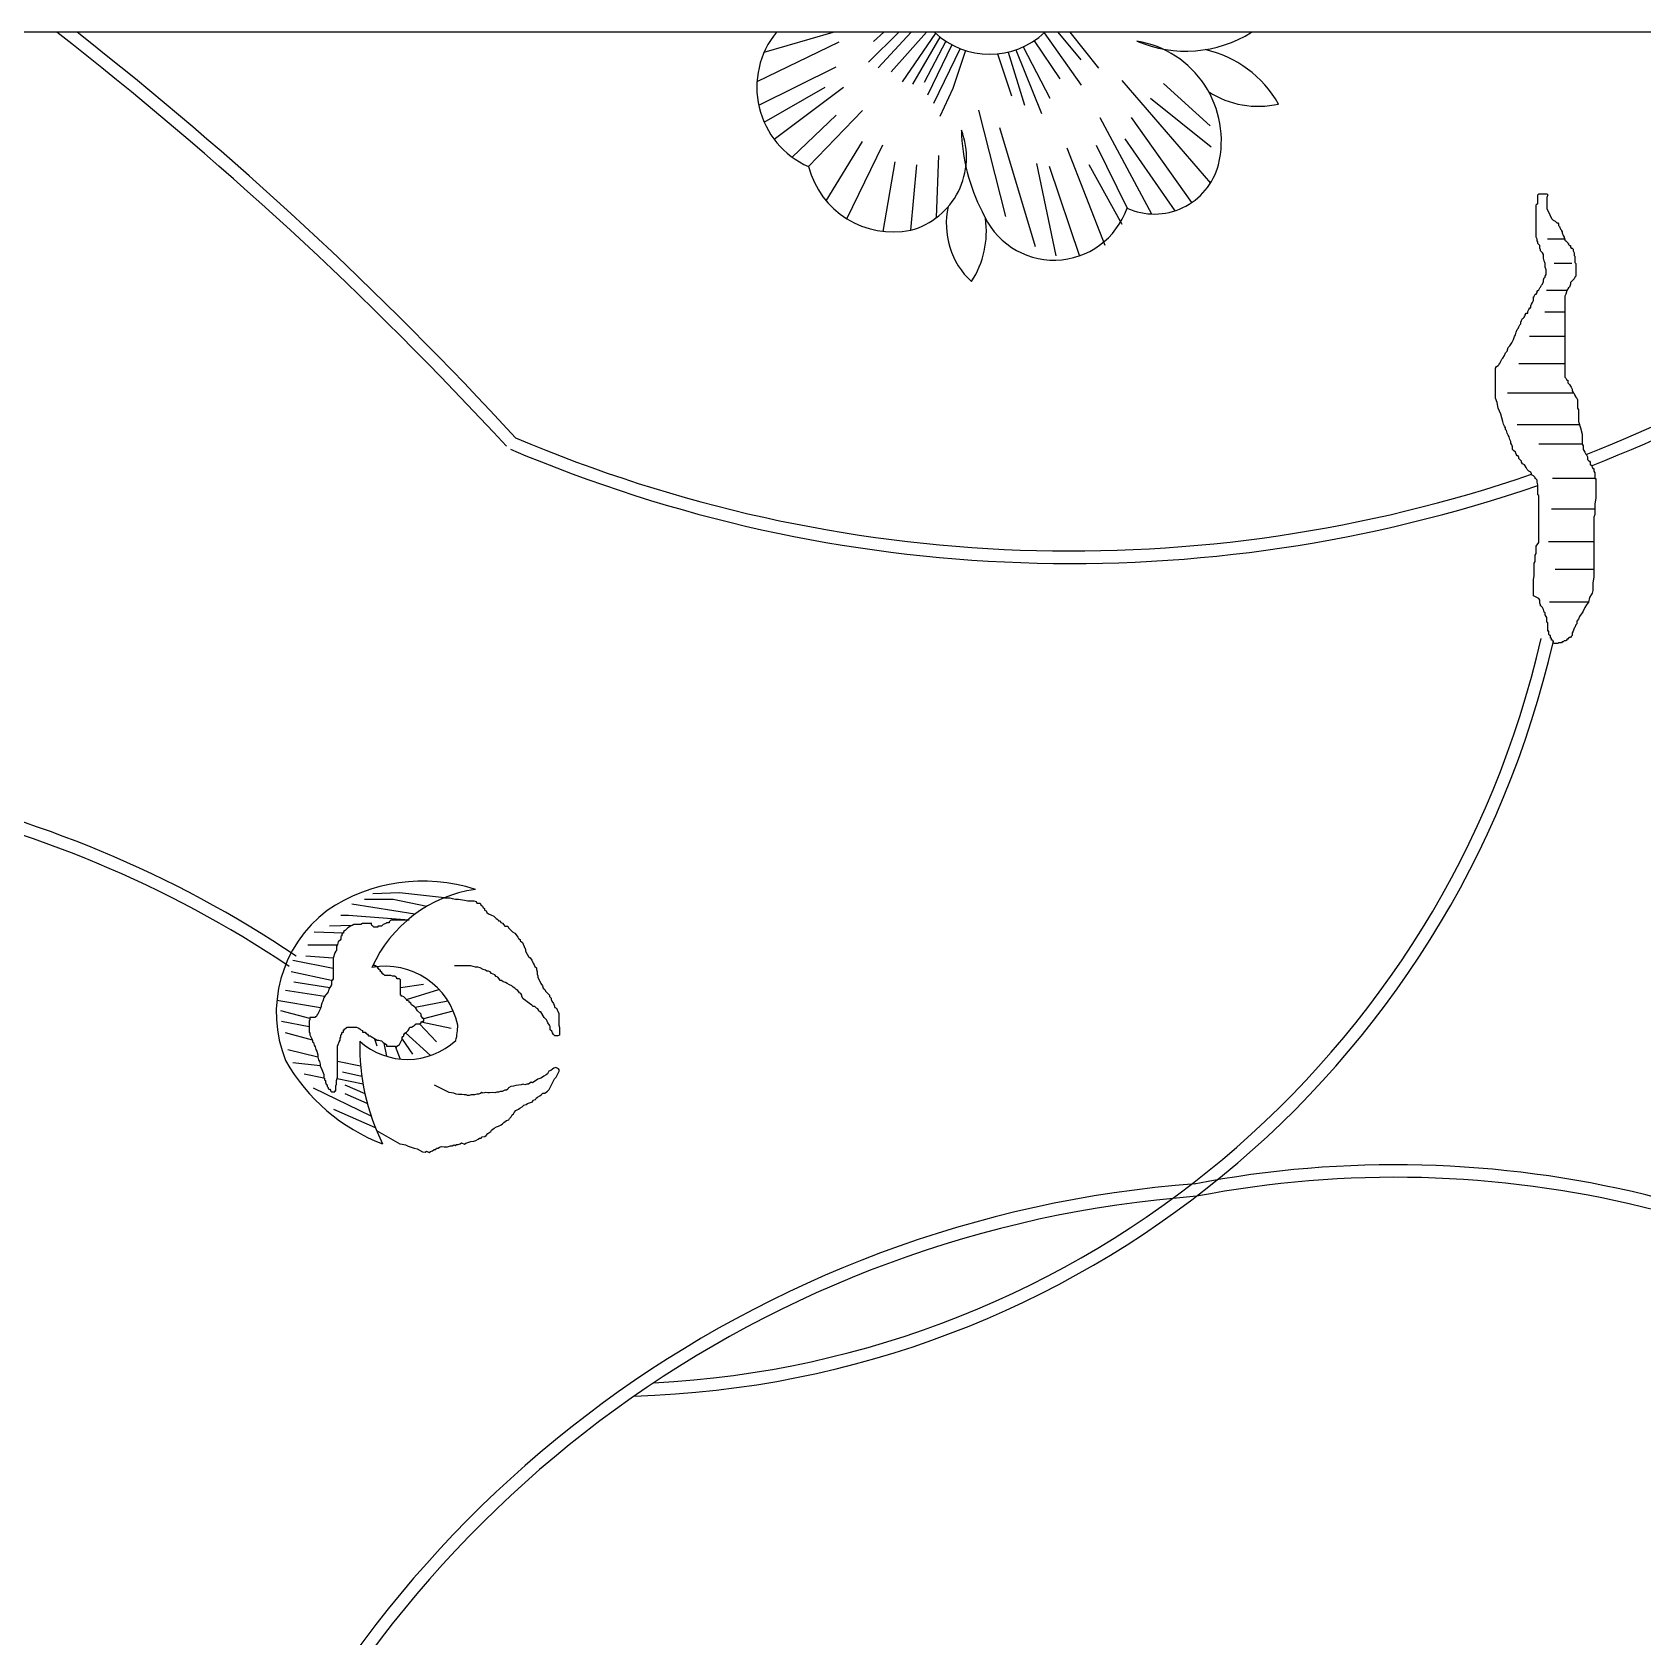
# Model space of a CAD drawing. Header units: millimetres. Extents: x 14385 to 129787, y 107826 to 186798.
# Drawn here: x 29721 to 30049.3, y 119612 to 119939.1 of the extents above; entities that cross this region are included whole.
import ezdxf

# ---------------------------------------------------------------- set-up
doc = ezdxf.new("R2010")
doc.units = ezdxf.units.MM
doc.header["$LTSCALE"] = 1000

msp = doc.modelspace()

# ---------------------------------------------------------------- linework, layer by layer
at = {"color": 251, "linetype": 'Continuous', "ltscale": 10}
for p, q in [((29870.26, 119935.11), (29884.28, 119939.15)), ((29897.68, 119939.15), (29891.5, 119933.04)), ((29894.64, 119939.15), (29892.51, 119937.28)), ((29900.21, 119939.15), (29893.49, 119931.88)), ((29903.3, 119939.15), (29896.15, 119931.06)), ((29905.14, 119938.96), (29898.37, 119929.05)), ((29927.32, 119939.02), (29934.86, 119928.32)), ((29930.08, 119939.15), (29934.8, 119933.55)), ((29932.55, 119939.15), (29938.39, 119931.8)), ((29868.78, 119929.1), (29885.54, 119937.16)), ((29906.07, 119938.17), (29900.49, 119928.55)), ((29907.26, 119937.32), (29902.85, 119928.87)), ((29908.49, 119936.59), (29903.53, 119926.3)), ((29910.2, 119935.81), (29904.74, 119924.63)), ((29911.26, 119935.43), (29908.67, 119927.66)), ((29921.52, 119935.56), (29926.78, 119922.6)), ((29923.06, 119936.18), (29928.45, 119925.73)), ((29925.26, 119937.41), (29930.54, 119929.63)), ((29869.12, 119924.28), (29884.91, 119932.08)), ((29917.79, 119934.74), (29920.68, 119926.2)), ((29920, 119935.11), (29923.29, 119924.29)), ((29943.17, 119929.28), (29961.22, 119908.38)), ((29870.22, 119920.84), (29882.69, 119927.93)), ((29872.25, 119917.35), (29886.44, 119927.93)), ((29908.67, 119927.66), (29906.07, 119921.93)), ((29948.99, 119925.71), (29961.37, 119915.75)), ((29951.61, 119928.71), (29961.18, 119920.07)), ((29875.96, 119913.67), (29884.91, 119922.25)), ((29879.26, 119911.75), (29890.3, 119923.2)), ((29913.9, 119923.27), (29919.44, 119901.58)), ((29918.21, 119919.7), (29925.5, 119895.46)), ((29938.67, 119921.76), (29949.21, 119902.09)), ((29945.04, 119921.76), (29957.37, 119904.4)), ((29882.87, 119904.79), (29890.3, 119916.85)), ((29887.11, 119901.11), (29894.42, 119916.22)), ((29937.91, 119916.13), (29944.2, 119903.29)), ((29943.73, 119917.44), (29953.94, 119902.73)), ((29894.52, 119898.53), (29896.95, 119912.73)), ((29905.4, 119901.37), (29905.83, 119914)), ((29931.91, 119915.57), (29939.7, 119895.75)), ((29900.12, 119898.77), (29901.39, 119912.1)), ((29925.72, 119912.37), (29929.71, 119893.57)), ((29928.35, 119911.81), (29934.54, 119893.46)), ((29936.41, 119912.18), (29943.16, 119899.99)), ((30027.96, 119905.98), (30028.15, 119906.17)), ((30027.96, 119904.14), (30027.96, 119905.98)), ((30028.15, 119906.17), (30029.8, 119906.17)), ((30029.8, 119906.17), (30029.99, 119905.98)), ((30029.99, 119905.98), (30029.8, 119905.43)), ((30027.6, 119903.96), (30027.78, 119904.14)), ((30027.6, 119897.33), (30027.6, 119903.96)), ((30027.78, 119904.14), (30027.96, 119904.14)), ((30029.8, 119905.43), (30029.8, 119903.22)), ((30029.8, 119903.22), (30030.36, 119901.93)), ((30030.36, 119901.93), (30030.72, 119901.19)), ((30030.72, 119901.19), (30031.09, 119900.83)), ((30031.09, 119900.83), (30031.46, 119900.64)), ((30031.46, 119900.64), (30031.83, 119900.27)), ((30031.83, 119900.27), (30032.01, 119900.27)), ((30032.01, 119900.27), (30032.19, 119900.09)), ((30032.19, 119900.09), (30032.19, 119899.72)), ((30032.19, 119899.72), (30032.38, 119899.54)), ((30032.38, 119899.54), (30032.56, 119898.99)), ((30027.78, 119896.96), (30027.6, 119897.33)), ((30027.78, 119896.59), (30027.78, 119896.96)), ((30027.96, 119896.41), (30027.78, 119896.59)), ((30027.96, 119896.04), (30027.96, 119896.41)), ((30028.33, 119895.67), (30027.96, 119896.04)), ((30033.48, 119896.96), (30029.94, 119896.96)), ((30032.56, 119898.99), (30032.75, 119898.8)), ((30032.75, 119898.8), (30032.75, 119898.62)), ((30032.75, 119898.62), (30032.93, 119898.43)), ((30032.93, 119898.43), (30032.93, 119898.25)), ((30032.93, 119898.25), (30033.11, 119897.7)), ((30033.11, 119897.7), (30033.3, 119897.33)), ((30033.3, 119897.33), (30033.3, 119897.14)), ((30033.3, 119897.14), (30033.48, 119896.96)), ((30033.48, 119896.96), (30033.48, 119896.78)), ((30033.48, 119896.78), (30033.67, 119896.59)), ((30033.67, 119896.59), (30033.85, 119896.41)), ((30033.85, 119896.41), (30034.03, 119896.22)), ((30034.03, 119896.22), (30034.03, 119896.04)), ((30034.03, 119896.04), (30034.22, 119896.04)), ((30034.22, 119896.04), (30034.22, 119895.86)), ((30028.33, 119895.12), (30028.33, 119895.67)), ((30028.52, 119894.75), (30028.33, 119895.12)), ((30028.52, 119894.57), (30028.52, 119894.75)), ((30028.7, 119894.38), (30028.52, 119894.57)), ((30028.88, 119894.2), (30028.7, 119894.38)), ((30029.07, 119893.83), (30028.88, 119894.2)), ((30029.07, 119893.09), (30029.07, 119893.83)), ((30029.25, 119892.54), (30029.07, 119893.09)), ((30034.22, 119895.86), (30034.4, 119895.67)), ((30034.4, 119895.67), (30034.59, 119895.67)), ((30034.59, 119895.67), (30034.59, 119895.3)), ((30034.59, 119895.3), (30034.77, 119895.12)), ((30034.77, 119895.12), (30034.95, 119895.12)), ((30034.95, 119895.12), (30035.14, 119894.94)), ((30035.14, 119894.94), (30035.14, 119894.57)), ((30035.14, 119894.57), (30035.32, 119894.2)), ((30035.32, 119894.2), (30035.32, 119893.65)), ((30035.32, 119893.65), (30035.51, 119893.46)), ((30035.51, 119893.46), (30035.51, 119892.17)), ((30029.44, 119891.99), (30029.25, 119892.54)), ((30029.44, 119891.25), (30029.44, 119891.99)), ((30029.62, 119890.7), (30029.44, 119891.25)), ((30029.44, 119889.41), (30029.62, 119889.78)), ((30029.44, 119889.23), (30029.44, 119889.41)), ((30029.62, 119889.78), (30029.62, 119890.7)), ((30034.86, 119891.98), (30031.3, 119891.98)), ((30035.51, 119892.17), (30035.69, 119891.99)), ((30035.69, 119889.41), (30035.51, 119889.23)), ((30035.69, 119891.99), (30035.69, 119889.41)), ((30027.78, 119886.28), (30027.96, 119886.47)), ((30027.78, 119886.1), (30027.78, 119886.28)), ((30027.96, 119886.47), (30028.15, 119886.65)), ((30028.15, 119886.65), (30028.33, 119887.02)), ((30028.33, 119887.02), (30028.52, 119887.2)), ((30028.52, 119887.2), (30028.7, 119887.57)), ((30028.7, 119887.57), (30028.88, 119887.76)), ((30028.88, 119887.76), (30029.07, 119888.31)), ((30029.07, 119888.68), (30029.25, 119889.04)), ((30029.07, 119888.31), (30029.07, 119888.68)), ((30029.25, 119889.04), (30029.44, 119889.23)), ((30033.85, 119886.47), (30029.74, 119886.47)), ((30033.85, 119886.47), (30033.67, 119885.73)), ((30034.22, 119887.02), (30033.85, 119886.47)), ((30034.4, 119887.2), (30034.22, 119887.02)), ((30034.59, 119887.76), (30034.4, 119887.2)), ((30035.14, 119888.68), (30034.59, 119888.12)), ((30034.59, 119888.12), (30034.59, 119887.76)), ((30035.32, 119888.86), (30035.14, 119888.68)), ((30035.51, 119889.23), (30035.32, 119888.86)), ((30026.12, 119882.6), (30026.31, 119882.97)), ((30026.31, 119882.97), (30026.49, 119882.97)), ((30026.49, 119883.34), (30026.68, 119883.71)), ((30026.49, 119882.97), (30026.49, 119883.34)), ((30026.68, 119883.71), (30026.86, 119884.07)), ((30026.86, 119884.07), (30027.04, 119884.44)), ((30027.04, 119884.44), (30027.04, 119885.18)), ((30027.04, 119885.18), (30027.23, 119885.18)), ((30027.23, 119885.36), (30027.41, 119885.73)), ((30027.23, 119885.18), (30027.23, 119885.36)), ((30027.41, 119885.73), (30027.6, 119885.73)), ((30027.6, 119885.73), (30027.78, 119886.1)), ((30033.67, 119885.73), (30033.48, 119885.36)), ((30033.48, 119885.36), (30033.48, 119868.79)), ((30024.29, 119879.47), (30024.47, 119879.66)), ((30024.47, 119880.02), (30024.65, 119880.39)), ((30024.47, 119879.66), (30024.47, 119880.02)), ((30024.65, 119880.39), (30024.84, 119880.76)), ((30024.84, 119880.76), (30025.02, 119880.94)), ((30025.02, 119880.94), (30025.21, 119881.13)), ((30025.21, 119881.13), (30025.21, 119881.31)), ((30025.21, 119881.31), (30025.39, 119881.31)), ((30025.39, 119881.5), (30025.57, 119881.86)), ((30025.39, 119881.31), (30025.39, 119881.5)), ((30025.57, 119881.86), (30025.94, 119881.86)), ((30025.94, 119882.23), (30026.12, 119882.6)), ((30025.94, 119881.86), (30025.94, 119882.23)), ((30033.48, 119882.04), (30029.35, 119882.04)), ((30022.63, 119875.79), (30023, 119876.53)), ((30023, 119876.53), (30023.18, 119877.08)), ((30023.18, 119877.08), (30023.37, 119877.45)), ((30023.37, 119877.45), (30023.55, 119878)), ((30023.55, 119878), (30023.73, 119878.55)), ((30023.73, 119878.55), (30023.92, 119878.73)), ((30023.92, 119878.73), (30024.1, 119879.1)), ((30024.1, 119879.1), (30024.29, 119879.47)), ((30033.48, 119877.08), (30026.24, 119877.08)), ((30020.79, 119872.66), (30021.16, 119873.21)), ((30021.16, 119873.21), (30021.34, 119873.76)), ((30021.34, 119873.76), (30021.71, 119874.13)), ((30021.71, 119874.13), (30021.89, 119874.87)), ((30021.89, 119874.87), (30022.26, 119875.24)), ((30022.26, 119875.24), (30022.63, 119875.79)), ((30019.32, 119870.63), (30019.5, 119871)), ((30019.32, 119864.56), (30019.32, 119870.63)), ((30019.5, 119871), (30019.87, 119871.19)), ((30019.87, 119871.19), (30020.05, 119871.37)), ((30020.05, 119871.56), (30020.24, 119871.74)), ((30020.05, 119871.37), (30020.05, 119871.56)), ((30020.24, 119871.74), (30020.42, 119872.11)), ((30020.42, 119872.11), (30020.61, 119872.48)), ((30020.61, 119872.48), (30020.79, 119872.66)), ((30033.48, 119871.51), (30024.1, 119871.51)), ((30033.48, 119868.79), (30033.67, 119868.61)), ((30033.67, 119868.61), (30033.85, 119868.24)), ((30033.85, 119868.24), (30034.03, 119868.24)), ((30034.03, 119868.24), (30034.03, 119867.69)), ((30034.03, 119867.69), (30034.22, 119867.51)), ((30034.22, 119867.51), (30034.4, 119867.32)), ((30034.4, 119867.32), (30034.59, 119866.95)), ((30034.59, 119866.95), (30034.77, 119866.77)), ((30034.77, 119866.77), (30034.95, 119866.4)), ((30019.69, 119863.64), (30019.32, 119864.56)), ((30019.87, 119862.53), (30019.69, 119863.64)), ((30035.23, 119865.57), (30021.76, 119865.57)), ((30034.95, 119866.4), (30034.95, 119866.03)), ((30034.95, 119866.03), (30035.14, 119865.66)), ((30035.14, 119865.66), (30035.32, 119865.48)), ((30035.32, 119865.48), (30035.51, 119865.11)), ((30035.51, 119865.11), (30035.69, 119864.74)), ((30035.69, 119864.74), (30035.87, 119864.56)), ((30035.87, 119864.56), (30036.06, 119864.19)), ((30036.06, 119864.19), (30036.06, 119862.53)), ((30020.42, 119861.25), (30019.87, 119862.53)), ((30020.79, 119859.77), (30020.42, 119861.25)), ((30036.06, 119862.53), (30036.24, 119862.17)), ((30036.24, 119862.17), (30036.24, 119859.77)), ((30020.97, 119859.22), (30020.79, 119859.77)), ((30021.16, 119858.85), (30020.97, 119859.22)), ((30021.34, 119858.48), (30021.16, 119858.85)), ((30021.34, 119858.12), (30021.34, 119858.48)), ((30021.53, 119857.93), (30021.34, 119858.12)), ((30021.71, 119857.38), (30021.53, 119857.93)), ((30021.89, 119857.01), (30021.71, 119857.38)), ((30022.08, 119856.64), (30021.89, 119857.01)), ((30022.26, 119856.09), (30022.08, 119856.64)), ((30036.43, 119859.13), (30023.71, 119859.13)), ((30036.24, 119859.77), (30036.61, 119858.48)), ((30036.61, 119858.48), (30036.98, 119857.2)), ((30036.98, 119857.2), (30036.98, 119855.17)), ((30022.45, 119855.72), (30022.26, 119856.09)), ((30022.45, 119855.35), (30022.45, 119855.72)), ((30022.63, 119854.99), (30022.45, 119855.35)), ((30022.81, 119854.62), (30022.63, 119854.99)), ((30022.81, 119854.07), (30022.81, 119854.62)), ((30023, 119853.88), (30022.81, 119854.07)), ((30023.37, 119853.51), (30023, 119853.88)), ((30023.55, 119853.15), (30023.37, 119853.51)), ((30036.98, 119855.17), (30028.18, 119855.17)), ((30036.98, 119855.17), (30037.16, 119854.8)), ((30037.16, 119854.8), (30037.16, 119854.07)), ((30037.16, 119854.07), (30037.34, 119853.88)), ((30037.34, 119853.88), (30037.53, 119853.51)), ((30037.53, 119853.51), (30037.71, 119853.15)), ((30023.73, 119852.78), (30023.55, 119853.15)), ((30023.92, 119852.78), (30023.73, 119852.78)), ((30024.1, 119852.41), (30023.92, 119852.78)), ((30024.1, 119852.23), (30024.1, 119852.41)), ((30024.29, 119852.04), (30024.1, 119852.23)), ((30024.47, 119851.86), (30024.29, 119852.04)), ((30024.65, 119851.67), (30024.47, 119851.86)), ((30024.65, 119851.49), (30024.65, 119851.67)), ((30024.84, 119851.12), (30024.65, 119851.49)), ((30025.21, 119850.94), (30024.84, 119851.12)), ((30025.39, 119850.75), (30025.21, 119850.94)), ((30025.57, 119850.38), (30025.39, 119850.75)), ((30025.76, 119850.02), (30025.57, 119850.38)), ((30026.12, 119849.65), (30025.76, 119850.02)), ((30037.71, 119853.15), (30037.9, 119852.96)), ((30037.9, 119852.96), (30038.08, 119852.59)), ((30038.08, 119852.59), (30038.08, 119852.04)), ((30038.08, 119852.04), (30038.26, 119851.86)), ((30038.26, 119851.86), (30038.45, 119851.67)), ((30038.45, 119851.67), (30038.63, 119851.49)), ((30038.63, 119851.49), (30038.63, 119850.94)), ((30038.63, 119850.94), (30038.82, 119850.94)), ((30038.82, 119850.94), (30039, 119850.57)), ((30039, 119850.57), (30039.18, 119850.2)), ((30039.18, 119850.2), (30039.37, 119850.2)), ((30039.37, 119850.2), (30039.37, 119849.65)), ((30026.49, 119849.46), (30026.12, 119849.65)), ((30026.68, 119849.1), (30026.49, 119849.46)), ((30026.68, 119848.91), (30026.68, 119849.1)), ((30027.04, 119848.73), (30026.68, 119848.91)), ((30027.23, 119848.54), (30027.04, 119848.73)), ((30027.41, 119848.36), (30027.23, 119848.54)), ((30027.41, 119848.18), (30027.41, 119848.36)), ((30027.6, 119847.99), (30027.41, 119848.18)), ((30027.78, 119847.81), (30027.6, 119847.99)), ((30027.78, 119847.44), (30027.78, 119847.81)), ((30027.96, 119846.89), (30027.78, 119847.44)), ((30027.96, 119844.86), (30027.96, 119846.89)), ((30039.55, 119848.18), (30030.91, 119848.18)), ((30039.37, 119849.65), (30039.55, 119849.28)), ((30039.55, 119849.28), (30039.55, 119848.18)), ((30039.55, 119848.18), (30039.74, 119848.18)), ((30039.74, 119848.18), (30039.74, 119844.12)), ((30028.15, 119844.68), (30027.96, 119844.86)), ((30028.15, 119835.1), (30028.15, 119844.68)), ((30039.74, 119844.12), (30039.55, 119843.02)), ((30039.55, 119841.92), (30030.72, 119841.92)), ((30039.55, 119840.81), (30039.37, 119840.26)), ((30039.37, 119840.26), (30039.37, 119828.11)), ((30039.55, 119843.02), (30039.55, 119840.81)), ((30027.6, 119834.37), (30028.15, 119835.1)), ((30027.6, 119832.9), (30027.6, 119834.37)), ((30039.37, 119835.27), (30030.13, 119835.27)), ((30027.23, 119830.87), (30027.41, 119831.24)), ((30027.23, 119828.29), (30027.23, 119830.87)), ((30027.41, 119832.53), (30027.6, 119832.9)), ((30027.41, 119831.24), (30027.41, 119832.53)), ((30027.04, 119827.56), (30027.23, 119828.29)), ((30027.04, 119824.24), (30027.04, 119827.56)), ((30039.37, 119829.61), (30031.49, 119829.61)), ((30039.37, 119828.11), (30039.18, 119826.82)), ((30028.15, 119823.69), (30027.04, 119824.24)), ((30038.45, 119823.87), (30038.26, 119822.95)), ((30038.82, 119824.43), (30038.45, 119823.87)), ((30039, 119824.79), (30038.82, 119824.43)), ((30039.18, 119825.35), (30039, 119824.79)), ((30039.18, 119826.82), (30039.18, 119825.35)), ((30028.33, 119823.32), (30028.15, 119823.69)), ((30028.33, 119822.77), (30028.33, 119823.32)), ((30028.52, 119822.4), (30028.33, 119822.77)), ((30028.52, 119822.22), (30028.52, 119822.4)), ((30028.7, 119822.03), (30028.52, 119822.22)), ((30028.88, 119821.85), (30028.7, 119822.03)), ((30029.07, 119821.48), (30028.88, 119821.85)), ((30029.25, 119820.93), (30029.07, 119821.48)), ((30029.44, 119820.74), (30029.25, 119820.93)), ((30029.44, 119820.38), (30029.44, 119820.74)), ((30038.26, 119822.95), (30030.33, 119822.95)), ((30036.98, 119820.74), (30036.43, 119820.01)), ((30037.16, 119821.11), (30036.98, 119820.74)), ((30037.53, 119821.85), (30037.16, 119821.11)), ((30037.9, 119822.4), (30037.53, 119821.85)), ((30038.26, 119822.95), (30037.9, 119822.4)), ((30029.62, 119820.01), (30029.44, 119820.38)), ((30029.8, 119819.82), (30029.62, 119820.01)), ((30029.8, 119818.9), (30029.8, 119819.82)), ((30029.99, 119818.72), (30029.8, 119818.9)), ((30029.99, 119817.06), (30029.99, 119818.72)), ((30035.32, 119817.62), (30035.14, 119817.06)), ((30035.51, 119817.8), (30035.32, 119817.62)), ((30035.69, 119818.35), (30035.51, 119817.8)), ((30035.87, 119818.54), (30035.69, 119818.35)), ((30036.24, 119819.46), (30035.87, 119819.09)), ((30035.87, 119819.09), (30035.87, 119818.54)), ((30036.43, 119820.01), (30036.24, 119819.46)), ((30030.17, 119817.06), (30029.99, 119817.06)), ((30030.17, 119816.33), (30030.17, 119817.06)), ((30030.36, 119816.14), (30030.17, 119816.33)), ((30030.54, 119816.14), (30030.36, 119816.14)), ((30030.54, 119815.59), (30030.54, 119816.14)), ((30030.72, 119815.59), (30030.54, 119815.59)), ((30030.72, 119815.22), (30030.72, 119815.59)), ((30030.91, 119815.22), (30030.72, 119815.22)), ((30031.09, 119815.04), (30030.91, 119815.22)), ((30031.09, 119814.67), (30031.09, 119815.04)), ((30031.27, 119814.49), (30031.09, 119814.67)), ((30032.01, 119814.49), (30031.27, 119814.49)), ((30032.19, 119814.67), (30032.01, 119814.49)), ((30032.75, 119814.67), (30032.19, 119814.67)), ((30032.93, 119814.85), (30032.75, 119814.67)), ((30033.11, 119814.85), (30032.93, 119814.85)), ((30033.3, 119815.04), (30033.11, 119814.85)), ((30033.67, 119815.04), (30033.3, 119815.04)), ((30033.85, 119815.22), (30033.67, 119815.04)), ((30034.03, 119815.41), (30033.85, 119815.41)), ((30033.85, 119815.41), (30033.85, 119815.22)), ((30034.22, 119815.59), (30034.03, 119815.41)), ((30034.4, 119815.77), (30034.22, 119815.59)), ((30034.59, 119815.77), (30034.4, 119815.77)), ((30034.77, 119815.96), (30034.59, 119815.77)), ((30034.95, 119816.14), (30034.77, 119815.96)), ((30035.14, 119817.06), (30034.95, 119816.69)), ((30034.95, 119816.69), (30034.95, 119816.14)), ((29799.05, 119759.32), (29786.21, 119761.38)), ((29794.61, 119762.3), (29788.74, 119762.3)), ((29795.87, 119763.69), (29790.47, 119763.46)), ((29801.45, 119760.9), (29794.61, 119762.3)), ((29805.08, 119762.69), (29795.87, 119763.69)), ((29785.52, 119759.08), (29783.91, 119759.08)), ((29797.84, 119758.11), (29785.52, 119759.08)), ((29784.49, 119755.47), (29778.51, 119755.63)), ((29786.24, 119757.05), (29781.61, 119756.9)), ((29783.17, 119753.01), (29777.24, 119752.98)), ((29782.38, 119748.26), (29774.14, 119749.87)), ((29782.38, 119750.37), (29776.78, 119750.8)), ((29782.03, 119745.8), (29773.79, 119747.57)), ((29781.68, 119744.3), (29774.37, 119745.5)), ((29796.08, 119744.39), (29800.82, 119745.04)), ((29779.83, 119740.26), (29770.9, 119741.74)), ((29780.62, 119742.54), (29772.65, 119743.77)), ((29797.31, 119741.93), (29803.95, 119744)), ((29799.07, 119740.35), (29805.75, 119741.68)), ((29777.64, 119738.06), (29771.73, 119739.63)), ((29800.83, 119738.06), (29806.84, 119739.62)), ((29777.46, 119736.39), (29771.84, 119737.45)), ((29778.16, 119733.66), (29772.65, 119735.14)), ((29797.14, 119735.16), (29802.25, 119730.52)), ((29799.95, 119737), (29803.46, 119733.3)), ((29800.3, 119737.36), (29806.45, 119736.06)), ((29790.81, 119733.93), (29791.27, 119732.5)), ((29792.74, 119733.05), (29793.26, 119730.36)), ((29795.03, 119732.43), (29796.03, 119729.8)), ((29796.43, 119733.84), (29798.52, 119730.77)), ((29779.22, 119730.19), (29773.11, 119731.69)), ((29779.74, 119728.39), (29774.14, 119729.04)), ((29787.98, 119728.31), (29783.26, 119729.27)), ((29780.45, 119725.93), (29776.44, 119726.74)), ((29788.47, 119724.7), (29783.17, 119725.75)), ((29788.22, 119726.27), (29784.26, 119727.09)), ((29790.13, 119718.15), (29778.39, 119723.86)), ((29788.87, 119722.71), (29784.83, 119724.44)), ((29789.34, 119720.76), (29784.83, 119722.71)), ((29791, 119715.77), (29782.53, 119719.49))]:
    msp.add_line(p, q, dxfattribs=at)
at = {"color": 252}
msp.add_lwpolyline([(29549.67, 117854.15), (30509.67, 117854.15), (30509.67, 119939.15), (29549.67, 119939.15)], close=True, dxfattribs=at)
at = {"color": 251, "linetype": 'Continuous', "ltscale": 10}
for points in [[(29805.08, 119762.69), (29806.19, 119762.69), (29806.66, 119762.53), (29807.29, 119762.37), (29807.92, 119762.37), (29809.17, 119762.21), (29809.8, 119762.06), (29811.06, 119762.06), (29811.53, 119761.9), (29811.69, 119761.58), (29812.32, 119761.58), (29812.48, 119761.27), (29812.79, 119760.95), (29812.95, 119760.64), (29813.26, 119760.48), (29813.26, 119760.17), (29813.58, 119760.01), (29813.73, 119759.69), (29814.05, 119759.38), (29814.52, 119759.22), (29815.15, 119758.91), (29815.62, 119758.44), (29815.94, 119758.28), (29816.09, 119757.96), (29816.41, 119757.96), (29816.57, 119757.65), (29816.88, 119757.49), (29817.19, 119757.18), (29817.35, 119756.86), (29817.98, 119756.86), (29818.14, 119756.55), (29818.61, 119756.07), (29818.92, 119755.76), (29819.4, 119755.44), (29819.71, 119755.13), (29820.03, 119754.66), (29820.18, 119754.34), (29820.5, 119754.19), (29820.5, 119753.87), (29820.97, 119753.56), (29821.13, 119753.24), (29821.28, 119752.77), (29821.6, 119752.14), (29821.6, 119751.82), (29821.91, 119751.19), (29822.23, 119750.72), (29822.54, 119750.41), (29822.86, 119749.94), (29823.01, 119749.62), (29823.17, 119749.31), (29823.33, 119748.99), (29823.49, 119748.68), (29823.8, 119748.36), (29823.8, 119748.05), (29823.96, 119747.57), (29823.96, 119747.1), (29824.11, 119746.79), (29824.11, 119746.47), (29824.27, 119746), (29824.59, 119745.53), (29824.74, 119745.21), (29825.06, 119744.74), (29825.22, 119744.27), (29825.53, 119743.95), (29825.69, 119743.64), (29826.16, 119743.17), (29826.47, 119742.85), (29826.47, 119742.54), (29826.79, 119742.22), (29826.79, 119741.91), (29826.95, 119741.59), (29827.26, 119741.12), (29827.42, 119740.81), (29827.57, 119740.33), (29827.89, 119740.18), (29828.05, 119739.86), (29828.2, 119739.55), (29828.36, 119739.07), (29828.36, 119736.71), (29828.52, 119736.24), (29828.52, 119734.67), (29828.2, 119734.51), (29827.57, 119734.51), (29827.26, 119734.82), (29827.1, 119735.14), (29826.95, 119735.45), (29826.63, 119735.77), (29826.63, 119736.4), (29826.47, 119736.71), (29826.16, 119737.19), (29826, 119737.5), (29825.84, 119737.81), (29825.37, 119738.29), (29824.74, 119739.39), (29824.43, 119739.39), (29824.27, 119739.7), (29824.11, 119740.02), (29823.8, 119740.18), (29823.49, 119740.49), (29823.17, 119740.49), (29822.86, 119740.81), (29821.91, 119741.44), (29821.6, 119741.75), (29821.13, 119742.06), (29820.81, 119742.54), (29820.81, 119742.85), (29820.65, 119743.17), (29820.34, 119743.32), (29820.03, 119743.8), (29819.71, 119743.95), (29819.4, 119744.27), (29819.08, 119744.43), (29818.77, 119744.74), (29818.3, 119744.9), (29817.82, 119745.21), (29817.51, 119745.37), (29817.04, 119745.53), (29816.72, 119745.84), (29816.41, 119745.84), (29816.25, 119746.16), (29815.94, 119746.47), (29815.62, 119746.63), (29815.31, 119746.94), (29814.68, 119747.26), (29814.36, 119747.57), (29814.05, 119747.73), (29813.73, 119747.73), (29813.42, 119747.89), (29812.95, 119748.05), (29812.32, 119748.36), (29811.85, 119748.52), (29811.38, 119748.52), (29810.9, 119748.68), (29810.43, 119748.83), (29807.13, 119748.83)], [(29797.84, 119758.11), (29794.15, 119758.11), (29793.8, 119757.75), (29793.8, 119757.58), (29793.27, 119757.58), (29793.1, 119757.4), (29792.57, 119757.23), (29792.39, 119757.05), (29792.22, 119756.87), (29791.51, 119756.87), (29791.51, 119756.7), (29790.64, 119756.7), (29790.46, 119756.87), (29790.28, 119757.05), (29790.11, 119757.4), (29790.28, 119757.4), (29788.35, 119757.4), (29788, 119757.23), (29786.6, 119757.23), (29786.24, 119757.05), (29785.89, 119756.87), (29785.37, 119756.52), (29785.19, 119756.35), (29784.84, 119755.99), (29784.49, 119755.82), (29784.49, 119755.47), (29784.31, 119755.47), (29784.14, 119755.29), (29784.14, 119754.94), (29783.96, 119754.76), (29783.96, 119754.24), (29783.78, 119754.06), (29783.43, 119753.71), (29783.26, 119753.18), (29783.08, 119752.83), (29783.08, 119751.95), (29782.91, 119751.77), (29782.73, 119751.42), (29782.38, 119750.37), (29782.38, 119746.15), (29782.2, 119745.8), (29782.03, 119745.8), (29782.03, 119744.92), (29781.85, 119744.57), (29781.5, 119744.04), (29781.33, 119743.51), (29780.97, 119742.98), (29780.8, 119742.81), (29780.45, 119742.28), (29780.27, 119741.58), (29780.1, 119741.22), (29779.92, 119740.7), (29779.92, 119740.52), (29779.74, 119739.99), (29779.39, 119739.29), (29779.22, 119738.94), (29779.04, 119738.76), (29779.04, 119738.59), (29778.87, 119738.41), (29778.69, 119738.41), (29778.69, 119738.24), (29777.64, 119738.24), (29777.64, 119737.88), (29777.46, 119737.53), (29777.46, 119735.25), (29777.64, 119735.07), (29777.64, 119734.72), (29778.16, 119733.66), (29778.16, 119733.31), (29778.34, 119733.14), (29778.51, 119732.61), (29778.69, 119732.26), (29778.87, 119731.73), (29779.04, 119731.38), (29779.22, 119730.67), (29779.22, 119730.15), (29779.39, 119729.62), (29779.57, 119729.27), (29779.74, 119728.74), (29779.74, 119728.39), (29780.1, 119727.68), (29780.45, 119726.63), (29780.45, 119725.93), (29780.62, 119725.93), (29780.62, 119725.57), (29780.8, 119725.4), (29780.8, 119725.05), (29780.97, 119724.7), (29781.15, 119724.52), (29781.15, 119724.17), (29781.33, 119723.99), (29781.33, 119723.82), (29781.5, 119723.64), (29781.68, 119723.64), (29781.85, 119723.46), (29781.85, 119723.29), (29782.03, 119723.11), (29782.73, 119723.11), (29782.73, 119723.29), (29782.91, 119723.29), (29782.91, 119724.34), (29783.08, 119724.7), (29783.08, 119725.4), (29783.26, 119726.1), (29783.26, 119732.43), (29783.43, 119732.78), (29783.61, 119733.31), (29783.78, 119733.66), (29783.78, 119734.19), (29783.96, 119734.19), (29783.96, 119734.72), (29784.14, 119734.89), (29784.14, 119735.07), (29784.31, 119735.25), (29784.49, 119735.25), (29784.49, 119735.77), (29784.66, 119735.77), (29784.66, 119735.95), (29784.84, 119735.95), (29785.01, 119736.13), (29785.19, 119736.13), (29785.19, 119736.3), (29787.12, 119736.3), (29787.47, 119736.13), (29787.83, 119735.95), (29788, 119735.77), (29788.35, 119735.6), (29788.35, 119735.25), (29788.88, 119735.25), (29789.06, 119735.07), (29789.41, 119734.89), (29789.58, 119734.54), (29789.93, 119734.54), (29790.11, 119734.37), (29790.46, 119734.19), (29790.64, 119734.02), (29790.99, 119733.84), (29791.34, 119733.66), (29791.69, 119733.66), (29792.22, 119733.49), (29792.57, 119733.14), (29792.92, 119732.96), (29793.27, 119732.78), (29793.27, 119732.43), (29795.03, 119732.43), (29795.2, 119732.26), (29795.38, 119732.26), (29795.38, 119732.43), (29795.73, 119732.61), (29795.91, 119732.78), (29796.43, 119733.84), (29796.43, 119734.19), (29796.61, 119734.37), (29796.79, 119734.54), (29796.79, 119734.72), (29796.96, 119735.07), (29797.31, 119735.25), (29797.66, 119735.6), (29797.84, 119735.95), (29798.01, 119736.3), (29798.37, 119736.3), (29798.72, 119736.48), (29798.89, 119736.65), (29799.07, 119736.83), (29799.24, 119736.83), (29799.24, 119737), (29799.95, 119737), (29800.3, 119737.18), (29800.3, 119737.36), (29800.65, 119737.53), (29800.83, 119737.53), (29800.83, 119738.06), (29800.65, 119738.06), (29800.3, 119738.59), (29800.3, 119738.94), (29799.6, 119739.64), (29799.24, 119740.17), (29798.89, 119740.52), (29798.37, 119740.87), (29798.19, 119741.22), (29797.84, 119741.4), (29797.84, 119741.58), (29797.49, 119741.75), (29797.31, 119741.93), (29796.96, 119742.28), (29796.79, 119742.46), (29796.43, 119742.63), (29796.26, 119742.63), (29796.26, 119742.81), (29796.08, 119742.81), (29796.08, 119745.97), (29795.91, 119746.15), (29795.38, 119746.15), (29795.38, 119746.32), (29795.2, 119746.5), (29794.85, 119746.68), (29794.5, 119746.68), (29794.15, 119746.85), (29792.92, 119746.85), (29792.74, 119747.03), (29792.57, 119747.03), (29792.57, 119747.2), (29792.39, 119747.2), (29792.39, 119747.38), (29792.22, 119747.55), (29792.04, 119747.55), (29792.04, 119747.91), (29791.87, 119747.91), (29791.69, 119748.08), (29791.69, 119748.26), (29791.51, 119748.26), (29791.51, 119748.43), (29791.34, 119748.61), (29791.16, 119748.61), (29791.16, 119748.79), (29790.81, 119748.79), (29790.81, 119748.96), (29790.64, 119748.96)], [(29791.22, 119715.2), (29795.98, 119712.54), (29796.47, 119712.47), (29797.1, 119712.33), (29797.66, 119712.04), (29798.86, 119711.62), (29799.49, 119711.47), (29800.61, 119710.91), (29801.1, 119710.83), (29801.39, 119711.04), (29801.95, 119710.76), (29802.23, 119710.97), (29802.65, 119711.11), (29802.94, 119711.32), (29803.29, 119711.32), (29803.43, 119711.6), (29803.78, 119711.6), (29804.06, 119711.81), (29804.49, 119711.95), (29804.98, 119711.88), (29805.68, 119711.87), (29806.32, 119712.08), (29806.67, 119712.08), (29806.95, 119712.29), (29807.23, 119712.15), (29807.51, 119712.36), (29807.86, 119712.36), (29808.29, 119712.5), (29808.57, 119712.71), (29809.13, 119712.42), (29809.41, 119712.63), (29810.05, 119712.84), (29810.47, 119712.98), (29811.03, 119713.05), (29811.46, 119713.19), (29811.95, 119713.47), (29812.23, 119713.68), (29812.58, 119713.68), (29812.73, 119713.96), (29813.29, 119714.03), (29813.57, 119714.24), (29813.92, 119714.59), (29814.49, 119715.01), (29814.63, 119715.29), (29815.19, 119715.71), (29815.69, 119715.99), (29816.11, 119716.13), (29816.6, 119716.41), (29816.89, 119716.62), (29817.17, 119716.83), (29817.45, 119717.04), (29817.73, 119717.25), (29818.16, 119717.39), (29818.3, 119717.67), (29818.65, 119718.02), (29818.86, 119718.44), (29819.15, 119718.65), (29819.29, 119718.93), (29819.64, 119719.28), (29820.14, 119719.56), (29820.42, 119719.77), (29820.91, 119720.05), (29821.26, 119720.4), (29821.69, 119720.54), (29821.97, 119720.75), (29822.6, 119720.96), (29823.03, 119721.1), (29823.17, 119721.38), (29823.59, 119721.52), (29823.73, 119721.8), (29824.02, 119722.01), (29824.51, 119722.29), (29824.79, 119722.5), (29825.14, 119722.85), (29825.5, 119722.85), (29825.78, 119723.06), (29826.06, 119723.27), (29826.41, 119723.62), (29827.48, 119725.73), (29827.83, 119726.08), (29828.54, 119727.49), (29828.33, 119727.77), (29827.77, 119728.05), (29827.35, 119727.91), (29827.06, 119727.7), (29826.78, 119727.49), (29826.36, 119727.35), (29826.08, 119726.79), (29825.79, 119726.58), (29825.3, 119726.3), (29825.02, 119726.09), (29824.74, 119725.88), (29824.1, 119725.67), (29823.04, 119724.97), (29822.76, 119725.11), (29822.48, 119724.9), (29822.2, 119724.69), (29821.85, 119724.7), (29821.42, 119724.56), (29821.14, 119724.7), (29820.72, 119724.56), (29819.59, 119724.42), (29819.17, 119724.28), (29818.61, 119724.21), (29818.11, 119723.93), (29817.97, 119723.65), (29817.69, 119723.44), (29817.34, 119723.44), (29816.84, 119723.17), (29816.49, 119723.17), (29816.07, 119723.03), (29815.72, 119723.03), (29815.3, 119722.89), (29814.8, 119722.96), (29814.24, 119722.89), (29813.89, 119722.89), (29813.4, 119722.97), (29812.97, 119722.83), (29812.69, 119722.97), (29812.41, 119722.76), (29811.99, 119722.62), (29811.64, 119722.62), (29811.21, 119722.48), (29810.51, 119722.48), (29810.09, 119722.34), (29809.74, 119722.35), (29809.46, 119722.49), (29809.1, 119722.49), (29808.61, 119722.56), (29807.91, 119722.56), (29807.42, 119722.64), (29806.99, 119722.85), (29806.5, 119722.92), (29806.01, 119722.99), (29803.06, 119724.48)]]:
    msp.add_lwpolyline(points, dxfattribs=at)
for centre, radius, start, end in [((29263.45, 119345), 752.99, 42.60496, 52.09716), ((29264.42, 119346.02), 754.14, 42.59856, 51.85985), ((29932.82, 120122.91), 289.52, 291.2548, 309.673), ((29932.82, 120122.91), 292.08, 291.2956, 309.673), ((29932.82, 120122.91), 292.08, 246.9705, 289.0112), ((29932.82, 120122.91), 289.52, 246.9705, 288.9159), ((29837.86, 119859.25), 198.26, 271.6981, 347.0982), ((29837.86, 119859.25), 195.7, 272.889, 347.0982), ((29647.52, 119561.51), 228.12, 56.0734, 101.1793), ((29647.52, 119561.51), 225.56, 56.0734, 101.1793), ((29800.69, 119731.2), 34.87, 72.161, 124.1132), ((29815.35, 119737.18), 27.5, 98.3244, 155.7422), ((29796.83, 119739.26), 26.05, 127.0327, 202.0823), ((29792.97, 119733.59), 15.13, 11.8932, 100.2189), ((29793.96, 119736.85), 13.82, 346.3836, 359.4081), ((29797.51, 119744.25), 14.53, 227.9723, 312.8166), ((29833.54, 119732.63), 45.76, 178.9585, 206.0778), ((29805.99, 119748.27), 38.24, 209.4477, 249.2398), ((29998.83, 119492.51), 215.73, 51.6392, 100.9432), ((29998.83, 119492.51), 213.18, 51.6392, 100.9432), ((29975.58, 119471.71), 233.3, 94.2801, 158.4653), ((29975.58, 119471.71), 230.74, 94.2801, 157.7456)]:
    msp.add_arc(centre, radius, start, end, dxfattribs=at)
for centre, major_axis, start_param, end_param in [((29886.44, 119927.93), (-17.7, 0), -0.686622, 1.153465), ((29916.2, 119951.04), (16.37, 0), 3.954294, 5.470484), ((29956.16, 119960.62), (-25.33, 0), 1.167685, 2.130021), ((29942.85, 119917.02), (20.59, 0.02), -0.241397, 1.405309), ((29955.07, 119913.12), (23.04, 0), 0.517055, 1.350042), ((29970.95, 119942.65), (-13.16, 13.16), 1.781167, 2.581121), ((29896.09, 119913.63), (15.39, 0.01), -1.306017, 0.368304), ((29947.58, 119919.85), (-37.14, 0.01), 0.018572, 0.483746), ((29896.56, 119916.31), (17.89, 0.01), 3.398185, 4.911961), ((29949.79, 119915.58), (13.5, 0.01), 4.284512, 6.022618), ((29923.34, 119900.03), (-15.98, 0.01), -0.224502, 0.824553), ((29929.32, 119908.42), (-15.74, 0), 0.379928, 2.809682), ((29896.67, 119898.57), (13.34, 13.34), 4.921855, 5.636031)]:
    msp.add_ellipse(centre, major_axis=major_axis, ratio=1, start_param=start_param, end_param=end_param, dxfattribs=at)

doc.saveas('drawing.dxf')
